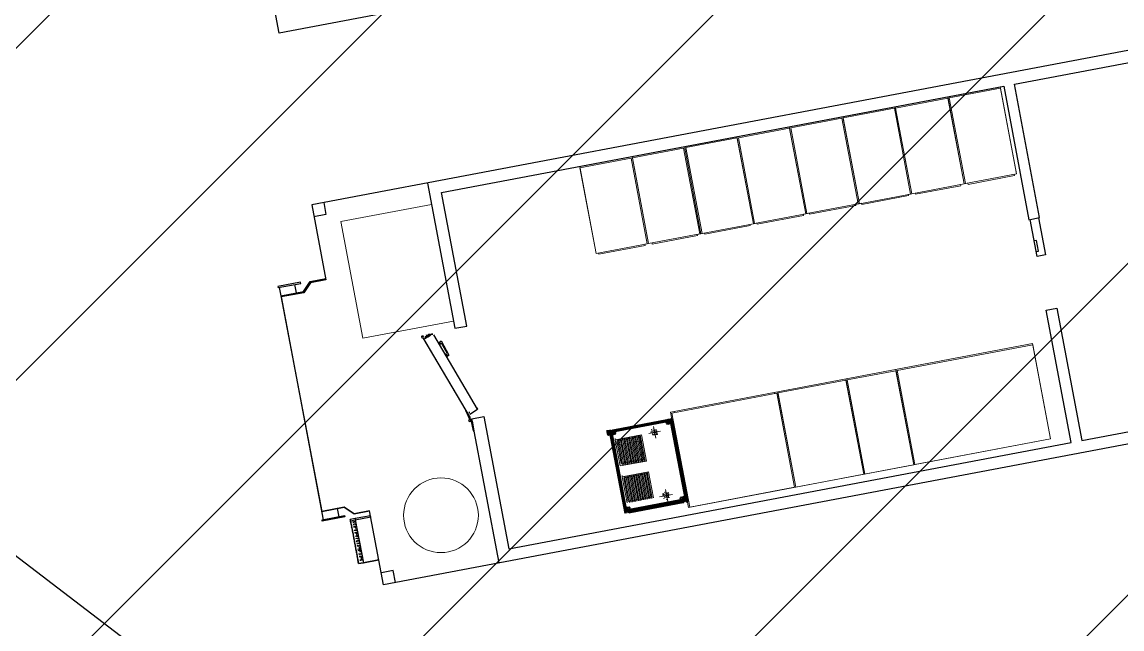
# Model space of a CAD drawing. Extents: x 407440 to 411585, y 6041728 to 6045069.
# Drawn here: x 408178 to 408230.1, y 6044160.8 to 6044189.5 of the extents above; entities that cross this region are included whole.
import ezdxf

# ---------------------------------------------------------------- set-up
doc = ezdxf.new("R2010")
doc.units = 0
doc.header["$LTSCALE"] = 5
doc.linetypes.add('foc-TIELINE', pattern=[1.875, 1.25, -0.625])
for name, color, linetype in [('P-PROPOSED-EXISTING-H', 59, 'Continuous'), ('T-SLOPE', 48, 'Continuous'), ('T-TIE', 201, 'foc-TIELINE')]:
    doc.layers.add(name, color=color, linetype=linetype)

# ---------------------------------------------------------------- blocks, each defined once
blk = doc.blocks.new('P-RIG-877')
at = {"layer": 'T-TIE', "linetype": 'ByBlock', "lineweight": 25}
for points in [[(6.9, -20.987), (6.888, -20.987), (6.888, -33.019), (5.878, -33.019)], [(8.542, -23.845), (8.542, -33.019), (9.265, -33.019), (9.265, -33.168), (9.345, -33.248), (9.345, -33.466), (11.492, -33.466)], [(12.204, -23.845), (12.204, -33.019), (11.492, -33.019)], [(8.542, -31.905), (9.942, -31.905), (9.942, -31.79), (8.656, -31.79), (8.656, -26.371), (9.942, -26.371), (9.942, -26.268), (8.656, -26.268), (8.656, -24.431), (8.542, -24.431)], [(12.204, -31.905), (10.815, -31.905), (10.815, -31.79), (12.089, -31.79), (12.089, -26.371), (10.815, -26.371), (10.815, -26.268), (12.089, -26.268), (12.089, -24.431), (12.204, -24.431)], [(9.942, -26.279), (10.298, -26.279), (10.298, -26.36), (9.942, -26.36)], [(10.252, -26.36), (10.252, -26.337), (10.149, -26.337), (10.149, -26.36)], [(10.723, -31.836), (10.734, -31.836), (9.965, -32.112)], [(10.769, -31.916), (10.734, -31.836)], [(10.803, -31.916), (9.977, -32.215), (9.977, -32.226), (9.965, -32.226)], [(10.712, -31.951), (10.723, -31.951), (10.815, -31.928), (10.803, -31.916), (10.011, -32.203), (9.977, -32.215)], [(10.734, -31.951), (10.734, -31.939)], [(10.757, -31.916), (10.746, -31.916)], [(10.907, -31.916), (10.907, -31.905)], [(10.046, -32.077), (10.034, -32.054), (10.183, -32.008), (10.195, -32.031)], [(10.16, -32.02), (10.057, -32.054)], [(10.069, -32.066), (10.057, -32.066), (10.057, -32.077)], [(10.172, -32.031), (10.16, -32.031)], [(10.183, -32.031), (10.172, -32.02)], [(9.965, -32.123), (9.954, -32.123), (9.988, -32.203), (9.977, -32.203)], [(9.954, -32.146), (9.954, -32.158), (9.965, -32.18)], [(9.977, -32.18), (9.965, -32.18), (9.954, -32.18)], [(9.965, -32.146), (9.977, -32.169)], [(9.965, -32.215), (9.954, -32.215)], [(9.977, -32.192), (9.965, -32.192)], [(8.542, -32.904), (8.656, -32.904), (8.656, -33.019)], [(12.204, -32.904), (12.089, -32.904), (12.089, -33.019)], [(9.334, -33.466), (9.334, -33.248), (9.253, -33.168), (9.253, -33.019)], [(11.492, -33.168), (11.492, -33.019), (11.492, -33.168)], [(11.963, -33.168), (11.963, -33.019), (11.963, -33.168)], [(11.492, -33.168), (11.412, -33.248), (11.492, -33.168)], [(11.538, -33.168), (11.538, -33.214), (11.963, -33.214), (11.963, -33.168), (11.963, -33.214), (11.928, -33.214), (11.963, -33.214), (11.951, -33.214)], [(11.573, -33.214), (11.561, -33.214), (11.573, -33.214), (11.561, -33.214), (11.573, -33.214), (11.55, -33.214), (11.538, -33.214)], [(11.55, -33.214), (11.55, -33.168), (11.963, -33.168)], [(11.573, -33.191), (11.561, -33.191)], [(11.596, -33.191), (11.584, -33.191)], [(11.63, -33.179), (11.618, -33.179), (11.607, -33.179)], [(11.618, -33.191), (11.607, -33.191)], [(11.607, -33.214), (11.618, -33.214), (11.607, -33.214), (11.618, -33.214), (11.63, -33.214)], [(11.653, -33.191), (11.641, -33.191)], [(11.699, -33.179), (11.71, -33.179), (11.699, -33.179), (11.687, -33.179), (11.676, -33.179), (11.664, -33.179), (11.676, -33.179), (11.664, -33.179)], [(11.676, -33.191), (11.664, -33.191)], [(11.676, -33.214), (11.687, -33.214), (11.699, -33.214), (11.71, -33.214), (11.699, -33.214), (11.71, -33.214), (11.699, -33.214)], [(11.71, -33.191), (11.699, -33.191)], [(11.733, -33.191), (11.722, -33.191)], [(11.756, -33.191), (11.745, -33.191)], [(11.779, -33.191), (11.768, -33.191)], [(11.825, -33.179), (11.837, -33.179), (11.825, -33.179), (11.837, -33.179), (11.825, -33.179), (11.814, -33.179), (11.802, -33.179), (11.791, -33.179), (11.802, -33.179), (11.791, -33.179), (11.802, -33.179)], [(11.802, -33.191), (11.791, -33.191)], [(11.825, -33.214), (11.837, -33.214), (11.825, -33.214), (11.814, -33.214), (11.802, -33.214), (11.791, -33.214), (11.802, -33.214), (11.791, -33.214), (11.802, -33.214)], [(11.848, -33.191), (11.837, -33.191), (11.825, -33.191)], [(11.883, -33.179), (11.871, -33.179)], [(11.883, -33.191), (11.871, -33.191)], [(11.883, -33.214), (11.871, -33.214)], [(11.928, -33.179), (11.94, -33.179), (11.928, -33.179), (11.94, -33.179), (11.928, -33.179), (11.917, -33.179), (11.906, -33.179), (11.894, -33.179), (11.906, -33.179), (11.894, -33.179), (11.906, -33.179)], [(11.906, -33.191), (11.894, -33.191)], [(11.928, -33.214), (11.94, -33.214), (11.928, -33.214), (11.917, -33.214), (11.906, -33.214), (11.894, -33.214), (11.906, -33.214), (11.894, -33.214), (11.906, -33.214)], [(11.94, -33.191), (11.928, -33.191)], [(9.334, -33.317), (9.253, -33.317)], [(11.412, -33.466), (11.412, -33.248), (11.412, -33.466)], [(11.412, -33.317), (11.492, -33.317)], [(9.253, -33.466), (9.334, -33.466), (11.412, -33.466)]]:
    blk.add_lwpolyline(points, dxfattribs=at)
at = {"layer": 'T-TIE', "linetype": 'ByBlock', "lineweight": 18}
for points in [[(8.656, -26.406), (9.495, -26.406), (8.668, -26.406), (8.668, -26.899), (9.495, -26.899), (9.495, -26.406), (9.495, -26.429), (9.506, -26.429), (9.506, -26.876), (9.495, -26.876), (9.495, -26.945), (9.506, -26.945), (9.506, -27.382), (9.495, -27.382), (9.495, -27.45), (9.506, -27.45), (9.506, -27.898), (9.495, -27.898), (9.495, -27.956), (9.506, -27.956), (9.506, -28.403), (9.495, -28.403), (9.495, -28.461), (9.506, -28.461), (9.506, -28.908), (9.495, -28.908), (9.495, -28.977), (9.506, -28.977), (9.506, -29.414), (9.495, -29.414), (9.495, -29.483), (9.506, -29.483), (9.506, -29.919), (9.495, -29.919), (9.495, -29.988), (9.506, -29.988), (9.506, -30.435), (9.495, -30.435), (9.495, -30.458), (8.656, -30.458)], [(11.102, -29.046), (11.102, -26.555), (12.02, -26.555), (11.113, -26.555), (11.113, -27.864), (12.02, -27.864), (12.02, -26.555), (12.02, -30.045), (11.102, -30.045), (11.102, -30.011)], [(8.656, -26.911), (9.495, -26.911), (8.668, -26.911), (8.668, -27.416), (9.495, -27.416), (8.656, -27.416)], [(9.495, -26.911), (9.495, -27.416)], [(9.495, -27.921), (9.495, -27.427), (8.668, -27.427), (8.668, -27.921), (9.495, -27.921), (8.656, -27.921)], [(12.02, -28.346), (11.113, -28.346), (11.113, -27.875), (12.02, -27.875), (11.102, -27.875)], [(12.02, -29.184), (12.02, -27.875)], [(9.495, -28.438), (9.495, -28.931), (8.668, -28.931), (8.668, -28.438), (9.495, -28.438), (8.656, -28.438)], [(11.102, -29.012), (12.02, -29.012), (11.113, -29.012), (11.113, -28.357), (12.02, -28.357), (11.102, -28.357)], [(12.02, -29.012), (12.02, -28.357)], [(9.495, -28.943), (9.495, -29.437), (8.668, -29.437), (8.668, -28.943), (9.495, -28.943), (8.656, -28.943)], [(11.113, -30.011), (11.102, -30.011), (11.102, -29.046), (11.113, -29.046)], [(9.495, -29.448), (8.656, -29.448)], [(9.495, -29.953), (9.495, -29.46), (8.668, -29.46), (8.668, -29.953), (9.495, -29.953), (8.656, -29.953)], [(11.24, -30.217), (11.24, -30.206)], [(11.263, -30.206), (11.251, -30.206)], [(11.263, -30.286), (11.263, -30.171)], [(11.286, -30.217), (11.286, -30.206), (11.274, -30.206)], [(11.848, -30.217), (11.848, -30.206), (11.86, -30.217)], [(11.871, -30.206), (11.86, -30.206)], [(11.871, -30.298), (11.871, -30.171)], [(11.894, -30.217), (11.894, -30.206), (11.894, -30.217)], [(11.205, -30.229), (11.32, -30.229)], [(11.228, -30.24), (11.228, -30.229)], [(11.24, -30.252), (11.228, -30.252)], [(11.263, -30.263), (11.251, -30.263)], [(11.286, -30.252), (11.274, -30.252)], [(11.286, -30.24), (11.286, -30.229)], [(11.814, -30.229), (11.928, -30.229)], [(11.848, -30.24), (11.837, -30.24), (11.837, -30.229), (11.848, -30.229)], [(11.848, -30.252), (11.848, -30.263), (11.86, -30.252)], [(11.871, -30.263), (11.86, -30.263)], [(11.894, -30.252), (11.894, -30.263), (11.894, -30.252)], [(11.906, -30.24), (11.906, -30.229)], [(11.515, -30.367), (11.263, -30.367), (11.515, -30.367)], [(11.515, -30.378), (11.263, -30.378)], [(11.515, -30.401), (11.263, -30.401)], [(11.515, -30.412), (11.263, -30.412), (11.515, -30.412)], [(11.32, -30.367), (11.309, -30.367)], [(11.32, -30.412), (11.309, -30.412)], [(11.32, -30.378), (11.32, -30.389), (11.32, -30.378)], [(11.32, -30.389), (11.32, -30.401), (11.32, -30.389)], [(11.389, -30.367), (11.377, -30.367)], [(11.389, -30.412), (11.377, -30.412)], [(11.389, -30.378), (11.389, -30.389), (11.389, -30.378)], [(11.389, -30.389), (11.389, -30.401), (11.389, -30.389)], [(11.446, -30.367), (11.435, -30.367)], [(11.446, -30.412), (11.435, -30.412)], [(11.446, -30.378), (11.446, -30.389), (11.446, -30.378)], [(11.446, -30.389), (11.446, -30.401), (11.446, -30.389)], [(11.515, -30.355), (11.504, -30.355)], [(11.871, -30.608), (11.618, -30.608), (11.618, -30.355), (11.871, -30.355)], [(11.871, -30.367), (11.618, -30.367), (11.871, -30.367)], [(11.871, -30.378), (11.618, -30.378)], [(11.871, -30.401), (11.618, -30.401)], [(11.871, -30.412), (11.618, -30.412), (11.871, -30.412)], [(11.515, -30.424), (11.263, -30.424), (11.515, -30.424)], [(11.515, -30.435), (11.263, -30.435)], [(11.515, -30.447), (11.263, -30.447)], [(11.515, -30.458), (11.263, -30.458), (11.515, -30.458)], [(11.515, -30.47), (11.263, -30.47), (11.515, -30.47)], [(11.515, -30.481), (11.263, -30.481), (11.515, -30.481)], [(11.515, -30.493), (11.263, -30.493)], [(11.515, -30.504), (11.263, -30.504)], [(11.515, -30.516), (11.263, -30.516), (11.515, -30.516)], [(11.32, -30.424), (11.309, -30.424)], [(11.32, -30.458), (11.309, -30.458)], [(11.32, -30.47), (11.309, -30.47)], [(11.32, -30.481), (11.309, -30.481)], [(11.32, -30.516), (11.309, -30.516)], [(11.32, -30.435), (11.32, -30.447), (11.32, -30.435)], [(11.32, -30.493), (11.32, -30.504), (11.32, -30.493)], [(11.389, -30.424), (11.377, -30.424)], [(11.389, -30.458), (11.377, -30.458)], [(11.389, -30.47), (11.377, -30.47)], [(11.389, -30.481), (11.377, -30.481)], [(11.389, -30.516), (11.377, -30.516)], [(11.389, -30.435), (11.389, -30.447), (11.389, -30.435)], [(11.389, -30.493), (11.389, -30.504), (11.389, -30.493)], [(11.446, -30.424), (11.435, -30.424)], [(11.446, -30.458), (11.435, -30.458)], [(11.446, -30.47), (11.435, -30.47)], [(11.446, -30.481), (11.435, -30.481)], [(11.446, -30.516), (11.435, -30.516)], [(11.446, -30.435), (11.446, -30.447), (11.446, -30.435)], [(11.446, -30.493), (11.446, -30.504), (11.446, -30.493)], [(11.871, -30.424), (11.618, -30.424), (11.871, -30.424)], [(11.871, -30.435), (11.618, -30.435)], [(11.871, -30.447), (11.618, -30.447)], [(11.871, -30.458), (11.618, -30.458), (11.871, -30.458)], [(11.871, -30.47), (11.618, -30.47), (11.871, -30.47)], [(11.871, -30.481), (11.618, -30.481), (11.871, -30.481)], [(11.871, -30.493), (11.618, -30.493)], [(11.871, -30.504), (11.618, -30.504)], [(11.871, -30.516), (11.618, -30.516), (11.871, -30.516)], [(11.263, -30.608), (11.251, -30.608)], [(11.515, -30.527), (11.263, -30.527), (11.515, -30.527)], [(11.515, -30.539), (11.263, -30.539), (11.515, -30.539)], [(11.515, -30.55), (11.263, -30.55)], [(11.515, -30.562), (11.263, -30.562)], [(11.515, -30.573), (11.263, -30.573), (11.515, -30.573)], [(11.515, -30.585), (11.263, -30.585), (11.515, -30.585)], [(11.32, -30.527), (11.309, -30.527)], [(11.32, -30.539), (11.309, -30.539)], [(11.32, -30.573), (11.309, -30.573)], [(11.32, -30.585), (11.309, -30.585)], [(11.32, -30.55), (11.32, -30.562), (11.32, -30.55)], [(11.389, -30.527), (11.377, -30.527)], [(11.389, -30.539), (11.377, -30.539)], [(11.389, -30.573), (11.377, -30.573)], [(11.389, -30.585), (11.377, -30.585)], [(11.389, -30.55), (11.389, -30.562), (11.389, -30.55)], [(11.446, -30.527), (11.435, -30.527)], [(11.446, -30.539), (11.435, -30.539)], [(11.446, -30.573), (11.435, -30.573)], [(11.446, -30.585), (11.435, -30.585)], [(11.446, -30.55), (11.446, -30.562), (11.446, -30.55)], [(11.515, -30.608), (11.504, -30.608)], [(11.618, -30.608), (11.607, -30.608)], [(11.871, -30.527), (11.618, -30.527), (11.871, -30.527)], [(11.871, -30.539), (11.618, -30.539), (11.871, -30.539)], [(11.871, -30.55), (11.618, -30.55)], [(11.871, -30.562), (11.618, -30.562)], [(11.871, -30.573), (11.618, -30.573), (11.871, -30.573)], [(11.871, -30.585), (11.618, -30.585), (11.871, -30.585)], [(11.963, -30.642), (11.963, -30.608)], [(9.873, -31.905), (9.873, -32.777), (8.748, -32.777), (8.748, -31.905)]]:
    blk.add_lwpolyline(points, dxfattribs=at)
for points in [[(8.668, -27.933), (9.495, -27.933), (9.495, -28.426), (8.668, -28.426)], [(12.02, -29.023), (12.02, -30.034), (11.113, -30.034), (11.113, -29.023)], [(8.668, -29.965), (8.668, -30.458), (9.495, -30.458), (9.495, -29.965)], [(11.263, -30.206), (11.24, -30.217), (11.251, -30.252), (11.274, -30.252), (11.286, -30.217)], [(11.871, -30.206), (11.848, -30.217), (11.86, -30.252), (11.883, -30.252), (11.894, -30.217)], [(11.263, -30.217), (11.251, -30.229), (11.263, -30.24), (11.274, -30.229)], [(11.871, -30.217), (11.86, -30.229), (11.871, -30.24), (11.883, -30.229)], [(11.263, -30.355), (11.263, -30.608), (11.515, -30.608), (11.515, -30.355)], [(11.263, -30.389), (11.515, -30.389)], [(11.492, -30.378), (11.274, -30.378), (11.274, -30.596), (11.492, -30.596)], [(11.618, -30.389), (11.871, -30.389)], [(11.86, -30.378), (11.63, -30.378), (11.63, -30.596), (11.86, -30.596)]]:
    blk.add_lwpolyline(points, close=True, dxfattribs=at)
at = {"layer": 'T-TIE', "linetype": 'ByBlock', "lineweight": 50}
for points in [[(11.94, -30.102), (11.94, -30.057), (11.928, -30.057), (11.94, -30.057), (11.963, -30.057), (11.963, -30.045), (11.171, -30.045), (11.171, -30.057), (11.194, -30.057), (11.194, -30.102), (11.182, -30.102)], [(11.205, -30.102), (11.205, -30.057), (11.928, -30.057), (11.205, -30.057), (11.194, -30.057), (11.182, -30.057), (11.182, -30.068), (11.171, -30.068), (11.182, -30.068), (11.171, -30.068)], [(11.171, -30.057), (11.182, -30.057), (11.194, -30.057), (11.182, -30.057), (11.182, -30.631), (11.194, -30.619)], [(11.194, -30.068), (11.182, -30.068), (11.182, -30.091), (11.171, -30.091), (11.171, -30.596), (11.171, -30.619), (11.182, -30.619), (11.182, -30.596), (11.194, -30.596), (11.194, -30.631), (11.182, -30.631), (11.194, -30.631), (11.205, -30.631), (11.205, -30.596), (11.205, -30.619)], [(11.171, -30.091), (11.171, -30.08), (11.171, -30.068), (11.182, -30.068)], [(11.171, -30.596), (11.171, -30.091), (11.171, -30.596), (11.182, -30.596)], [(11.194, -30.057), (11.182, -30.057)], [(11.194, -30.08), (11.182, -30.08)], [(11.205, -30.091), (11.205, -30.068)], [(11.917, -30.057), (11.906, -30.057)], [(11.928, -30.057), (11.917, -30.057), (11.917, -30.102), (11.928, -30.102)], [(11.917, -30.068), (11.917, -30.091)], [(11.928, -30.08), (11.917, -30.08)], [(11.963, -30.091), (11.963, -30.08), (11.951, -30.08), (11.951, -30.068), (11.94, -30.068), (11.951, -30.068), (11.94, -30.068), (11.94, -30.057), (11.928, -30.057), (11.94, -30.057), (11.94, -30.631), (11.94, -30.596), (11.94, -30.619), (11.928, -30.619), (11.94, -30.631), (11.928, -30.619), (11.94, -30.631), (11.951, -30.631), (11.951, -30.642)], [(11.94, -30.596), (11.963, -30.596), (11.963, -30.091), (11.94, -30.091), (11.94, -30.068), (11.928, -30.068)], [(11.182, -30.631), (11.194, -30.631), (11.182, -30.631), (11.182, -30.619), (11.171, -30.619), (11.182, -30.619)], [(11.194, -30.608), (11.182, -30.608)], [(11.928, -30.596), (11.917, -30.596), (11.917, -30.631), (11.928, -30.631), (11.94, -30.631), (11.928, -30.631), (11.94, -30.631), (11.928, -30.631)], [(11.917, -30.596), (11.917, -30.619)], [(11.928, -30.608), (11.917, -30.608)], [(11.963, -30.596), (11.963, -30.608), (11.951, -30.608), (11.951, -30.619), (11.94, -30.619), (11.94, -30.631), (11.94, -30.619), (11.951, -30.619), (11.94, -30.619), (11.928, -30.619)], [(11.159, -30.665), (11.171, -30.665), (11.205, -30.665), (11.194, -30.665), (11.182, -30.665), (11.171, -30.665), (11.171, -30.642), (11.171, -30.665), (11.205, -30.665), (11.205, -30.642), (11.205, -30.665)], [(11.963, -30.642), (11.171, -30.642), (11.171, -30.631)], [(11.194, -30.631), (11.171, -30.631), (11.194, -30.631)], [(11.171, -30.654), (11.205, -30.654)], [(11.194, -30.665), (11.182, -30.665)], [(11.917, -30.631), (11.906, -30.631)]]:
    blk.add_lwpolyline(points, dxfattribs=at)
for points in [[(11.171, -30.057), (11.182, -30.057)], [(11.182, -30.08), (11.194, -30.08)], [(11.182, -30.08), (11.194, -30.08)], [(11.917, -30.08), (11.928, -30.08)], [(11.917, -30.08), (11.928, -30.08)], [(11.951, -30.091), (11.951, -30.596)], [(11.182, -30.608), (11.194, -30.608)], [(11.182, -30.608), (11.194, -30.608)], [(11.917, -30.608), (11.928, -30.608)], [(11.917, -30.608), (11.928, -30.608)], [(11.951, -30.619), (11.94, -30.631), (11.951, -30.619), (11.94, -30.619)], [(11.205, -30.631), (11.928, -30.631)]]:
    blk.add_lwpolyline(points, close=True, dxfattribs=at)
at = {"layer": 'T-TIE', "linetype": 'ByBlock', "lineweight": 25}
for points in [[(10.826, -31.939), (10.838, -31.928), (10.826, -31.916), (10.815, -31.928)], [(10.838, -31.916), (10.93, -31.916), (10.93, -31.905), (10.838, -31.905)], [(9.954, -32.146), (9.965, -32.146)], [(9.954, -32.215), (9.965, -32.215)], [(9.965, -32.226), (9.954, -32.226)], [(11.55, -33.019), (11.538, -33.019), (11.538, -33.168), (11.55, -33.168)], [(11.561, -33.179), (11.573, -33.179)], [(11.561, -33.179), (11.573, -33.179)], [(11.584, -33.179), (11.596, -33.179)], [(11.584, -33.179), (11.596, -33.179)], [(11.584, -33.214), (11.596, -33.214)], [(11.584, -33.214), (11.596, -33.214)], [(11.607, -33.179), (11.618, -33.179)], [(11.641, -33.179), (11.653, -33.179)], [(11.641, -33.179), (11.653, -33.179)], [(11.641, -33.214), (11.653, -33.214)], [(11.641, -33.214), (11.653, -33.214)], [(11.664, -33.214), (11.676, -33.214)], [(11.664, -33.214), (11.676, -33.214)], [(11.699, -33.179), (11.71, -33.179)], [(11.722, -33.179), (11.733, -33.179)], [(11.733, -33.179), (11.722, -33.179)], [(11.722, -33.214), (11.733, -33.214)], [(11.722, -33.214), (11.733, -33.214)], [(11.745, -33.179), (11.756, -33.179)], [(11.745, -33.179), (11.756, -33.179)], [(11.745, -33.214), (11.756, -33.214)], [(11.745, -33.214), (11.756, -33.214)], [(11.768, -33.179), (11.779, -33.179)], [(11.768, -33.179), (11.779, -33.179)], [(11.768, -33.214), (11.779, -33.214)], [(11.768, -33.214), (11.779, -33.214)], [(11.825, -33.214), (11.837, -33.214)], [(11.837, -33.179), (11.848, -33.179)], [(11.837, -33.179), (11.848, -33.179)], [(11.848, -33.214), (11.86, -33.214), (11.848, -33.214), (11.837, -33.214), (11.848, -33.214), (11.837, -33.214)], [(11.848, -33.179), (11.86, -33.179)], [(11.871, -33.179), (11.883, -33.179)], [(11.871, -33.179), (11.883, -33.179)], [(11.871, -33.214), (11.883, -33.214)], [(11.871, -33.214), (11.883, -33.214)], [(11.928, -33.214), (11.94, -33.214)], [(9.242, -33.26), (9.242, -33.478), (9.253, -33.478), (9.253, -33.26)], [(11.504, -33.26), (11.504, -33.478), (11.492, -33.478), (11.492, -33.26)]]:
    blk.add_lwpolyline(points, close=True, dxfattribs=at)
at = {"layer": 'T-TIE', "linetype": 'ByBlock', "lineweight": 18}
blk.add_circle((11.658, -32.363), 0.354, dxfattribs=at)

msp = doc.modelspace()

# ---------------------------------------------------------------- hatches: boundary and pattern name
at = {"layer": 'P-PROPOSED-EXISTING-H'}
h = msp.add_hatch(dxfattribs=at)
h.set_pattern_fill('ANSI31', color=256, scale=3.498392, style=0)
h.set_pattern_definition([(45, (-2243.128, 2713.837), (-7.854113246, 7.854113246), [])])
edge = h.paths.add_edge_path()
edge.add_line((408709.29, 6043818.222), (408241.305, 6043729.713))
edge.add_line((408241.305, 6043729.713), (407794.436, 6043645.198))
edge.add_line((407794.436, 6043645.198), (407673.83, 6044282.895))
edge.add_line((407673.83, 6044282.895), (408123.669, 6044351.83))
edge.add_line((408123.669, 6044351.83), (408654.575, 6044433.189))
edge.add_line((408654.575, 6044433.189), (409028.997, 6044539.866))
edge.add_line((409028.997, 6044539.866), (409149.726, 6043901.52))
edge.add_line((409149.726, 6043901.52), (408898.792, 6043854.062))
edge.add_arc((408782.127, 6043952.01), 152.33, 241.43508, 319.98432, ccw=False)

# ---------------------------------------------------------------- linework, layer by layer
at = {"layer": 'T-SLOPE', "flags": 128}
msp.add_lwpolyline([(407909.661, 6044308.727), (407919.711, 6044277.857), (407925.193, 6044258.495), (407930.127, 6044250.458), (407938.349, 6044246.623), (407944.745, 6044244.613), (407957.353, 6044239.864), (407965.941, 6044235.845), (407988.599, 6044233.654), (408044.928, 6044211.354), (408145.095, 6044179.363), (408177.071, 6044164.75), (408201.922, 6044145.753), (408208.34, 6044142.44)], dxfattribs=at)

# ---------------------------------------------------------------- block references
at = {"layer": 'T-TIE', "linetype": 'ByBlock', "xscale": 4.999999999955019, "yscale": 4.999999999955019, "zscale": 4.999999999955019, "rotation": 280.7096999997605}
msp.add_blockref('P-RIG-877', (408346.005, 6044253.532), dxfattribs=at)

doc.saveas('drawing.dxf')
